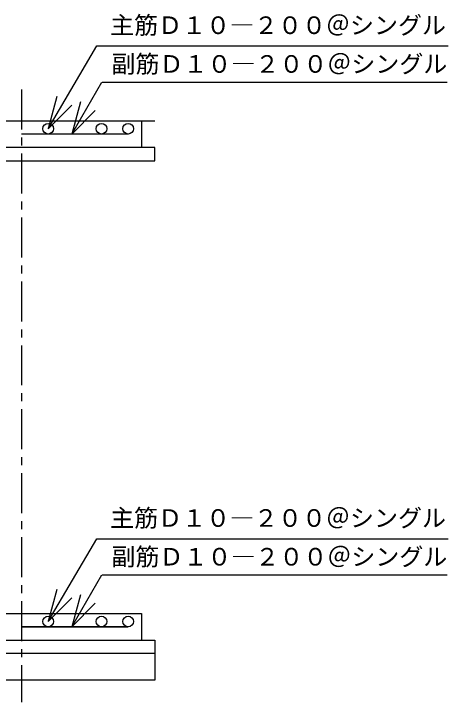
# Model space of a CAD drawing. Units: millimetres, scale not verified. Extents: x -8093 to 8093, y -5792 to 5792.
# Drawn here: x 196 to 1825, y 46 to 2630 of the extents above; entities that cross this region are included whole.
import ezdxf
from ezdxf.enums import TextEntityAlignment as Align

# ---------------------------------------------------------------- set-up
doc = ezdxf.new("R2010")
doc.units = ezdxf.units.MM
doc.header["$LTSCALE"] = 30
doc.linetypes.add('CHAIN1', pattern=[8, 5, -1, 1, -1])
for name, color, linetype, lineweight in [('0-2_00クル-フ-1機器', 2, 'Continuous', 25), ('0-7_00クル-フ-2製作', 3, 'Continuous', 25), ('0-8_製作', 4, 'Continuous', 25)]:
    doc.layers.add(name, color=color, linetype=linetype, lineweight=lineweight)
doc.styles.add('ＭＳ ゴシック', font='')
doc.styles.get('ＭＳ ゴシック').set_extended_font_data('MS Gothic')

msp = doc.modelspace()

# ---------------------------------------------------------------- linework, layer by layer
at = {"layer": '0-2_00クル-フ-1機器', "linetype": 'CHAIN1'}
msp.add_line((224.79, 2345.6), (224.79, 45.84), dxfattribs=at)
at = {"layer": '0-2_00クル-フ-1機器'}
for p, q in [((-1125.85, 2228.81), (724.79, 2228.81)), ((674.79, 2228.81), (674.79, 2128.81)), ((674.79, 378.81), (674.79, 278.81)), ((-275.21, 278.81), (724.79, 278.81)), ((724.79, 278.81), (724.79, 128.8)), ((724.79, 228.81), (-275.21, 228.81)), ((724.79, 128.8), (-275.21, 128.8))]:
    msp.add_line(p, q, dxfattribs=at)
msp.add_lwpolyline([(-275.21, 2128.81), (-275.21, 2078.81), (724.79, 2078.81), (724.79, 2128.81)], close=True, dxfattribs=at)
msp.add_lwpolyline([(-225.21, 278.81), (-225.21, 378.81), (674.79, 378.81)], dxfattribs=at)
at = {"layer": '0-7_00クル-フ-2製作'}
for p, q in [((624.79, 2178.81), (224.79, 2178.81)), ((224.79, 328.81), (624.79, 328.81)), ((624.79, 328.81), (224.79, 328.81))]:
    msp.add_line(p, q, dxfattribs=at)
at = {"layer": '0-8_製作'}
for p, q in [((324.79, 2198.81), (507.07, 2509.66)), ((507.07, 2509.66), (1825.25, 2509.66)), ((413.1, 2178.81), (526.2, 2374.01)), ((526.64, 2374.26), (1821.59, 2374.26)), ((324.79, 348.81), (507.07, 659.66)), ((507.07, 659.66), (1825.25, 659.66)), ((413.1, 328.81), (526.2, 524.01)), ((526.64, 524.26), (1821.59, 524.26))]:
    msp.add_line(p, q, dxfattribs=at)
for points in [[(357.14, 2319.55), (324.79, 2198.81), (413.18, 2287.19)], [(445.45, 2299.55), (413.1, 2178.81), (501.49, 2267.2)], [(357.14, 469.55), (324.79, 348.81), (413.18, 437.19)], [(445.45, 449.55), (413.1, 328.81), (501.49, 417.19)]]:
    msp.add_lwpolyline(points, dxfattribs=at)
at = {"layer": '0-8_製作', "color": 3}
for centre in [(324.79, 2198.81), (524.79, 2198.81), (624.79, 2198.81), (324.79, 348.81), (524.79, 348.81), (624.79, 348.81)]:
    msp.add_circle(centre, 20, dxfattribs=at)

# ---------------------------------------------------------------- texts
at = {"layer": '0-8_製作', "style": 'ＭＳ ゴシック'}
for s, p in [('主筋Ｄ１０―２００＠シングル\u3000', (557.07, 2534.66)), ('副筋Ｄ１０―２００＠シングル\u3000', (561.97, 2389.26)), ('主筋Ｄ１０―２００＠シングル\u3000', (557.07, 684.66)), ('副筋Ｄ１０―２００＠シングル\u3000', (561.97, 539.26))]:
    msp.add_text(s, height=65.98, dxfattribs=at).set_placement(p, align=Align.BOTTOM_LEFT)

doc.saveas('drawing.dxf')
